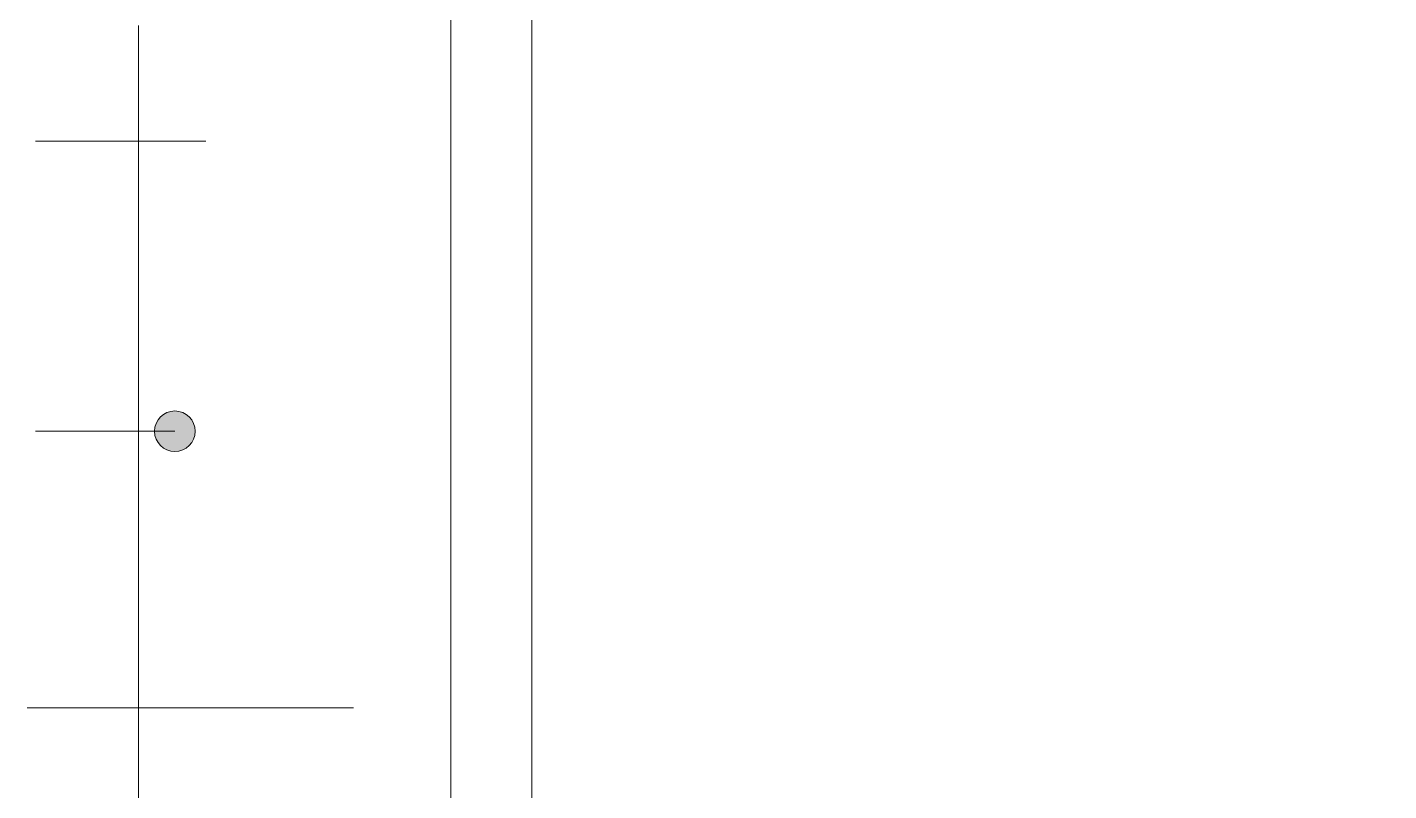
# Model space of a CAD drawing. Extents: x -47641 to 202, y -7675 to 12965.
# Drawn here: x -45457 to -43779, y 2630 to 3571 of the extents above; entities that cross this region are included whole.
import ezdxf

# ---------------------------------------------------------------- set-up
doc = ezdxf.new("R2010")
doc.units = 0
for name, color, linetype, lineweight in [('A-AREA-BNDY-OTLN', 9, 'CONTINUOUS', 5), ('A-FLOR-HRAL-IDEN', 9, 'CONTINUOUS', 9), ('A-GENM-____-IDEN', 9, 'CONTINUOUS', 9), ('A-GLAZ-____-IDEN', 9, 'CONTINUOUS', 9), ('A-WALL-____-OTLN', 9, 'CONTINUOUS', 9), ('S-GRID-____-OTLN', 9, 'CONTINUOUS', 5)]:
    doc.layers.add(name, color=color, linetype=linetype, lineweight=lineweight)

msp = doc.modelspace()

# ---------------------------------------------------------------- hatches: boundary and pattern name
at = {"layer": 'A-GENM-____-IDEN'}
h = msp.add_hatch(color=256, dxfattribs=at)
edge = h.paths.add_edge_path(flags=0)
edge.add_arc((-45274.90222, 3073.20564), 25, 0, 360)

# ---------------------------------------------------------------- linework, layer by layer
at = {"layer": 'A-AREA-BNDY-OTLN'}
msp.add_lwpolyline([(-44834.90222, 7548.20564), (-44834.90222, 168.20564), (-42742.40222, 168.20564), (-42334.90222, 168.20564), (-42334.90222, 1738.20564), (-40514.90222, 1738.20564), (-40514.90222, 6148.20564), (-41149.90222, 6148.20564), (-41149.90222, 6368.20564), (-41962.13262, 6368.20564), (-42122.44076, 6368.20564), (-42122.44076, 6503.20564), (-42379.90222, 6503.20564), (-42379.90222, 7768.20564), (-44584.90222, 7768.20564), (-44584.90222, 7548.20564)], close=True, dxfattribs=at)
at = {"layer": 'A-FLOR-HRAL-IDEN'}
msp.add_line((-45236.8858, 3430.80754), (-45446.69937, 3430.80754), dxfattribs=at)
at = {"layer": 'A-GENM-____-IDEN'}
msp.add_line((-45274.90222, 3073.20564), (-45446.69937, 3073.20564), dxfattribs=at)
msp.add_circle((-45274.90222, 3073.20564), 25, dxfattribs=at)
at = {"layer": 'A-GLAZ-____-IDEN'}
msp.add_line((-45054.90222, 2732.51652), (-45456.84887, 2732.51652), dxfattribs=at)
at = {"layer": 'A-WALL-____-OTLN'}
msp.add_line((-45319.90222, 2573.20564), (-45319.90222, 3573.20564), dxfattribs=at)
at = {"layer": 'S-GRID-____-OTLN', "linetype": 'CONTINUOUS', "lineweight": 9}
msp.add_line((-44934.90222, -6198.93533), (-44934.90222, 11487.43445), dxfattribs=at)

doc.saveas('drawing.dxf')
